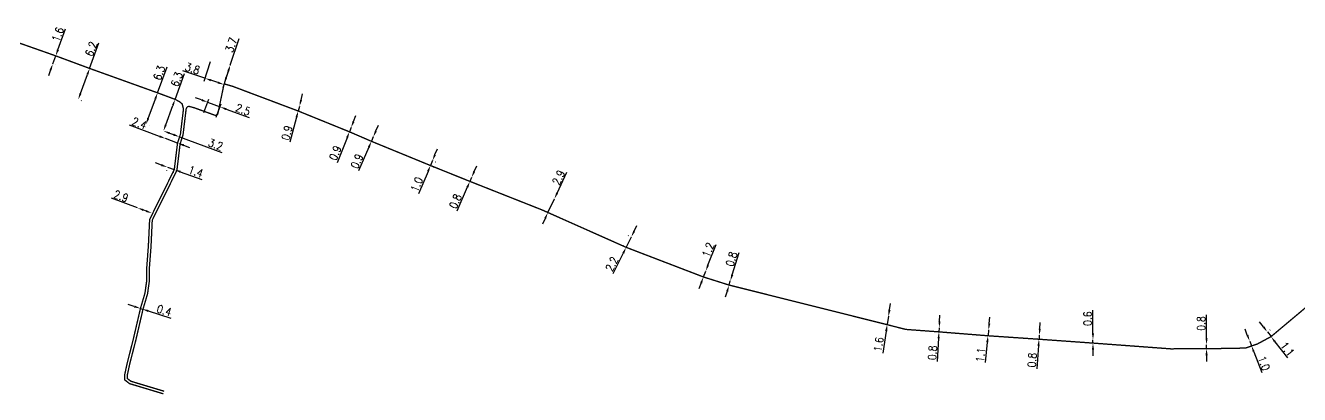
# Model space of a CAD drawing. Header units: millimetres. Extents: x 168049 to 169000, y 126646 to 127000.
# Drawn here: x 168289.7 to 168528.4, y 126738.3 to 126807.4 of the extents above; entities that cross this region are included whole.
import ezdxf

# ---------------------------------------------------------------- set-up
doc = ezdxf.new("R2010")
doc.units = ezdxf.units.MM
doc.linetypes.add('O_GAINE', pattern=[2000, 1000, 1000])
doc.layers.get('DEFPOINTS').update_dxf_attribs({"linetype": 'CONTINUOUS'})
doc.layers.add('O_100', color=6, linetype='O_GAINE')
doc.styles.get("Standard").update_dxf_attribs({"font": 'romans.shx', "width": 0.85})
doc.dimstyles.get("Standard").update_dxf_attribs({"dimtxt": 1.5, "dimasz": 1.2, "dimexe": 0.625, "dimexo": 0.625, "dimgap": 0.25, "dimtad": 1, "dimdec": 1, "dimzin": 0, "dimdsep": 46, "dimtxsty": 'Standard', "dimcen": -0.5, "dimadec": 0, "dimazin": 0, "dimtfac": 1, "dimtdec": 1, "dimtmove": 0, "dimatfit": 3, "dimfxl": 1, "dimtolj": 1, "dimtzin": 0, "dimarcsym": 0})

# ---------------------------------------------------------------- blocks, each defined once
blk = doc.blocks.new('*D119')
at = {"layer": 'DEFPOINTS', "color": 0, "linetype": 'Continuous'}
for p in [(168522.35, 126749.97), (168522.42, 126750.02), (168523.03, 126749.1)]:
    blk.add_point(p, dxfattribs=at)
at = {"layer": 'O_100', "color": 0, "linetype": 'Continuous', "lineweight": -2}
for p, q in [((168521.68, 126750.96), (168520.95, 126751.91)), ((168522.42, 126750.02), (168523.09, 126749.15)), ((168522.85, 126750.35), (168522.91, 126750.4)), ((168523.52, 126749.48), (168523.58, 126749.53)), ((168523.82, 126748.2), (168526.17, 126745.17))]:
    blk.add_line(p, q, dxfattribs=at)
at = {"layer": 'O_100', "color": 0, "linetype": 'Continuous'}
for points in [[(168521.84, 126751.09), (168521.52, 126750.84), (168522.42, 126750.02)], [(168523.98, 126748.32), (168523.67, 126748.07), (168523.09, 126749.15)]]:
    blk.add_solid(points, dxfattribs=at)
at = {"layer": 'O_100', "color": 0, "linetype": 'Continuous', "insert": (168526.15, 126746.82), "char_height": 1.5, "attachment_point": 5, "rotation": 307.7565}
blk.add_mtext('\\A1;1.1', dxfattribs=at)
blk = doc.blocks.new('*D120')
at = {"layer": 'DEFPOINTS', "color": 0, "linetype": 'Continuous'}
for p in [(168519.09, 126748.32), (168519.09, 126748.32), (168519.43, 126747.44)]:
    blk.add_point(p, dxfattribs=at)
at = {"layer": 'O_100', "color": 0, "linetype": 'Continuous', "lineweight": -2}
for p, q in [((168518.65, 126749.44), (168518.22, 126750.56)), ((168519.09, 126748.32), (168519.43, 126747.44)), ((168519.86, 126746.32), (168521.37, 126742.41))]:
    blk.add_line(p, q, dxfattribs=at)
at = {"layer": 'O_100', "color": 0, "linetype": 'Continuous'}
for points in [[(168518.84, 126749.52), (168518.47, 126749.37), (168519.09, 126748.32)], [(168520.05, 126746.39), (168519.67, 126746.25), (168519.43, 126747.44)]]:
    blk.add_solid(points, dxfattribs=at)
at = {"layer": 'O_100', "color": 0, "linetype": 'Continuous', "insert": (168521.76, 126744.16), "char_height": 1.5, "attachment_point": 5, "rotation": 291.0851}
blk.add_mtext('\\A1;1.0', dxfattribs=at)
blk = doc.blocks.new('*D121')
at = {"layer": 'DEFPOINTS', "color": 0, "linetype": 'Continuous'}
for p in [(168511.01, 126747.63), (168511.01, 126747.63), (168511.01, 126746.88)]:
    blk.add_point(p, dxfattribs=at)
at = {"layer": 'O_100', "color": 0, "linetype": 'Continuous', "lineweight": -2}
for p, q in [((168511.01, 126748.83), (168511.01, 126753.2)), ((168511.01, 126746.88), (168511.01, 126747.63)), ((168511.01, 126745.68), (168511.01, 126744.48))]:
    blk.add_line(p, q, dxfattribs=at)
at = {"layer": 'O_100', "color": 0, "linetype": 'Continuous'}
for points in [[(168510.81, 126748.83), (168511.21, 126748.83), (168511.01, 126747.63)], [(168510.81, 126745.68), (168511.21, 126745.68), (168511.01, 126746.88)]]:
    blk.add_solid(points, dxfattribs=at)
at = {"layer": 'O_100', "color": 0, "linetype": 'Continuous', "insert": (168510.01, 126751.61), "char_height": 1.5, "attachment_point": 5, "rotation": 90}
blk.add_mtext('\\A1;0.8', dxfattribs=at)
blk = doc.blocks.new('*D122')
at = {"layer": 'DEFPOINTS', "color": 0, "linetype": 'Continuous'}
for p in [(168489.72, 126748.54), (168489.72, 126748.54), (168489.72, 126747.94)]:
    blk.add_point(p, dxfattribs=at)
at = {"layer": 'O_100', "color": 0, "linetype": 'Continuous', "lineweight": -2}
for p, q in [((168489.72, 126749.74), (168489.72, 126754.11)), ((168489.72, 126747.94), (168489.72, 126748.54)), ((168489.72, 126746.74), (168489.72, 126745.54))]:
    blk.add_line(p, q, dxfattribs=at)
at = {"layer": 'O_100', "color": 0, "linetype": 'Continuous'}
for points in [[(168489.52, 126749.74), (168489.92, 126749.74), (168489.72, 126748.54)], [(168489.52, 126746.74), (168489.92, 126746.74), (168489.72, 126747.94)]]:
    blk.add_solid(points, dxfattribs=at)
at = {"layer": 'O_100', "color": 0, "linetype": 'Continuous', "insert": (168488.72, 126752.52), "char_height": 1.5, "attachment_point": 5, "rotation": 90}
blk.add_mtext('\\A1;0.6', dxfattribs=at)
blk = doc.blocks.new('*D53')
at = {"layer": 'DEFPOINTS', "color": 0, "linetype": 'Continuous'}
for p in [(168479.61, 126748.66), (168479.67, 126749.41), (168479.67, 126749.41)]:
    blk.add_point(p, dxfattribs=at)
at = {"layer": 'O_100', "color": 0, "linetype": 'Continuous', "lineweight": -2}
for p, q in [((168479.76, 126750.6), (168479.85, 126751.8)), ((168479.67, 126749.41), (168479.61, 126748.66)), ((168479.52, 126747.46), (168479.19, 126743.11))]:
    blk.add_line(p, q, dxfattribs=at)
at = {"layer": 'O_100', "color": 0, "linetype": 'Continuous'}
for points in [[(168479.56, 126750.62), (168479.96, 126750.59), (168479.67, 126749.41)], [(168479.32, 126747.48), (168479.72, 126747.45), (168479.61, 126748.66)]]:
    blk.add_solid(points, dxfattribs=at)
at = {"layer": 'O_100', "color": 0, "linetype": 'Continuous', "insert": (168478.31, 126744.76), "char_height": 1.5, "attachment_point": 5, "rotation": 85.6303}
blk.add_mtext('\\A1;0.8', dxfattribs=at)
blk = doc.blocks.new('*D54')
at = {"layer": 'DEFPOINTS', "color": 0, "linetype": 'Continuous'}
for p in [(168470.05, 126749.31), (168470.16, 126750.41), (168470.16, 126750.41)]:
    blk.add_point(p, dxfattribs=at)
at = {"layer": 'O_100', "color": 0, "linetype": 'Continuous', "lineweight": -2}
for p, q in [((168470.29, 126751.6), (168470.41, 126752.79)), ((168469.92, 126748.12), (168469.52, 126744.32)), ((168470.16, 126750.41), (168470.05, 126749.31))]:
    blk.add_line(p, q, dxfattribs=at)
at = {"layer": 'O_100', "color": 0, "linetype": 'Continuous'}
for points in [[(168470.09, 126751.62), (168470.49, 126751.58), (168470.16, 126750.41)], [(168469.72, 126748.14), (168470.12, 126748.1), (168470.05, 126749.31)]]:
    blk.add_solid(points, dxfattribs=at)
at = {"layer": 'O_100', "color": 0, "linetype": 'Continuous', "insert": (168468.66, 126745.73), "char_height": 1.5, "attachment_point": 5, "rotation": 83.9794}
blk.add_mtext('\\A1;1.1', dxfattribs=at)
blk = doc.blocks.new('*D55')
at = {"layer": 'DEFPOINTS', "color": 0, "linetype": 'Continuous'}
for p in [(168451.4, 126752.97), (168451.4, 126752.97), (168451.15, 126751.39)]:
    blk.add_point(p, dxfattribs=at)
at = {"layer": 'O_100', "color": 0, "linetype": 'Continuous', "lineweight": -2}
for p, q in [((168451.59, 126754.15), (168451.78, 126755.34)), ((168451.4, 126752.97), (168451.15, 126751.39)), ((168450.96, 126750.2), (168450.31, 126746.07))]:
    blk.add_line(p, q, dxfattribs=at)
at = {"layer": 'O_100', "color": 0, "linetype": 'Continuous'}
for points in [[(168451.4, 126754.18), (168451.79, 126754.12), (168451.4, 126752.97)], [(168450.77, 126750.23), (168451.16, 126750.17), (168451.15, 126751.39)]]:
    blk.add_solid(points, dxfattribs=at)
at = {"layer": 'O_100', "color": 0, "linetype": 'Continuous', "insert": (168449.55, 126747.7), "char_height": 1.5, "attachment_point": 5, "rotation": 80.9656}
blk.add_mtext('\\A1;1.6', dxfattribs=at)
blk = doc.blocks.new('*D56')
at = {"layer": 'DEFPOINTS', "color": 0, "linetype": 'Continuous'}
for p in [(168460.91, 126750.78), (168460.91, 126750.78), (168460.86, 126750.04)]:
    blk.add_point(p, dxfattribs=at)
at = {"layer": 'O_100', "color": 0, "linetype": 'Continuous', "lineweight": -2}
for p, q in [((168460.97, 126751.98), (168461.04, 126753.18)), ((168460.91, 126750.78), (168460.86, 126750.04)), ((168460.79, 126748.84), (168460.54, 126744.47))]:
    blk.add_line(p, q, dxfattribs=at)
at = {"layer": 'O_100', "color": 0, "linetype": 'Continuous'}
for points in [[(168460.77, 126751.99), (168461.17, 126751.97), (168460.91, 126750.78)], [(168460.59, 126748.85), (168460.99, 126748.83), (168460.86, 126750.04)]]:
    blk.add_solid(points, dxfattribs=at)
at = {"layer": 'O_100', "color": 0, "linetype": 'Continuous', "insert": (168459.64, 126746.11), "char_height": 1.5, "attachment_point": 5, "rotation": 86.726}
blk.add_mtext('\\A1;0.8', dxfattribs=at)
blk = doc.blocks.new('*D57')
at = {"layer": 'DEFPOINTS', "color": 0, "linetype": 'Continuous'}
for p in [(168421.52, 126758.8), (168421.76, 126759.56), (168421.76, 126759.56)]:
    blk.add_point(p, dxfattribs=at)
at = {"layer": 'O_100', "color": 0, "linetype": 'Continuous', "lineweight": -2}
for p, q in [((168422.11, 126760.71), (168423.4, 126764.89)), ((168421.17, 126757.65), (168420.81, 126756.51)), ((168421.52, 126758.8), (168421.76, 126759.56))]:
    blk.add_line(p, q, dxfattribs=at)
at = {"layer": 'O_100', "color": 0, "linetype": 'Continuous'}
for points in [[(168421.92, 126760.77), (168422.3, 126760.65), (168421.76, 126759.56)], [(168420.98, 126757.71), (168421.36, 126757.59), (168421.52, 126758.8)]]:
    blk.add_solid(points, dxfattribs=at)
at = {"layer": 'O_100', "color": 0, "linetype": 'Continuous', "insert": (168421.98, 126763.67), "char_height": 1.5, "attachment_point": 5, "rotation": 72.8362}
blk.add_mtext('\\A1;0.8', dxfattribs=at)
blk = doc.blocks.new('*D58')
at = {"layer": 'DEFPOINTS', "color": 0, "linetype": 'Continuous'}
for p in [(168416.73, 126760.31), (168417.14, 126761.39), (168417.14, 126761.39)]:
    blk.add_point(p, dxfattribs=at)
at = {"layer": 'O_100', "color": 0, "linetype": 'Continuous', "lineweight": -2}
for p, q in [((168417.57, 126762.51), (168419.08, 126766.42)), ((168416.73, 126760.31), (168417.14, 126761.39)), ((168416.3, 126759.19), (168415.87, 126758.08))]:
    blk.add_line(p, q, dxfattribs=at)
at = {"layer": 'O_100', "color": 0, "linetype": 'Continuous'}
for points in [[(168417.39, 126762.58), (168417.76, 126762.44), (168417.14, 126761.39)], [(168416.11, 126759.27), (168416.48, 126759.12), (168416.73, 126760.31)]]:
    blk.add_solid(points, dxfattribs=at)
at = {"layer": 'O_100', "color": 0, "linetype": 'Continuous', "insert": (168417.61, 126765.38), "char_height": 1.5, "attachment_point": 5, "rotation": 68.9275}
blk.add_mtext('\\A1;1.2', dxfattribs=at)
blk = doc.blocks.new('*D59')
at = {"layer": 'DEFPOINTS', "color": 0, "linetype": 'Continuous'}
for p in [(168403.19, 126767.78), (168403.22, 126767.77), (168402.26, 126765.84)]:
    blk.add_point(p, dxfattribs=at)
at = {"layer": 'O_100', "color": 0, "linetype": 'Continuous', "lineweight": -2}
for p, q in [((168403.72, 126768.86), (168404.26, 126769.93)), ((168403.19, 126767.78), (168402.23, 126765.86)), ((168402.66, 126768.04), (168402.63, 126768.06)), ((168401.7, 126764.78), (168399.75, 126760.87)), ((168401.71, 126766.12), (168401.67, 126766.13))]:
    blk.add_line(p, q, dxfattribs=at)
at = {"layer": 'O_100', "color": 0, "linetype": 'Continuous'}
for points in [[(168403.55, 126768.94), (168403.9, 126768.77), (168403.19, 126767.78)], [(168401.52, 126764.87), (168401.88, 126764.69), (168402.23, 126765.86)]]:
    blk.add_solid(points, dxfattribs=at)
at = {"layer": 'O_100', "color": 0, "linetype": 'Continuous', "insert": (168399.56, 126762.73), "char_height": 1.5, "attachment_point": 5, "rotation": 63.5514}
blk.add_mtext('\\A1;2.2', dxfattribs=at)
blk = doc.blocks.new('*D60')
at = {"layer": 'DEFPOINTS', "color": 0, "linetype": 'Continuous'}
for p in [(168388.78, 126774.93), (168388.78, 126774.93), (168387.56, 126772.35)]:
    blk.add_point(p, dxfattribs=at)
at = {"layer": 'O_100', "color": 0, "linetype": 'Continuous', "lineweight": -2}
for p, q in [((168389.3, 126776.01), (168391.14, 126779.91)), ((168387.56, 126772.35), (168388.78, 126774.93)), ((168387.05, 126771.27), (168386.53, 126770.18))]:
    blk.add_line(p, q, dxfattribs=at)
at = {"layer": 'O_100', "color": 0, "linetype": 'Continuous'}
for points in [[(168389.12, 126776.1), (168389.48, 126775.93), (168388.78, 126774.93)], [(168386.87, 126771.35), (168387.23, 126771.18), (168387.56, 126772.35)]]:
    blk.add_solid(points, dxfattribs=at)
at = {"layer": 'O_100', "color": 0, "linetype": 'Continuous', "insert": (168389.57, 126778.93), "char_height": 1.5, "attachment_point": 5, "rotation": 64.6326}
blk.add_mtext('\\A1;2.9', dxfattribs=at)
blk = doc.blocks.new('*D61')
at = {"layer": 'DEFPOINTS', "color": 0, "linetype": 'Continuous'}
for p in [(168372.97, 126778.2), (168373.27, 126778.94), (168373.29, 126778.93)]:
    blk.add_point(p, dxfattribs=at)
at = {"layer": 'O_100', "color": 0, "linetype": 'Continuous', "lineweight": -2}
for p, q in [((168372.71, 126779.18), (168372.7, 126779.19)), ((168373.75, 126780.04), (168374.23, 126781.14)), ((168372.47, 126777.1), (168370.52, 126772.63)), ((168372.39, 126778.45), (168372.38, 126778.45)), ((168373.27, 126778.94), (168372.95, 126778.2))]:
    blk.add_line(p, q, dxfattribs=at)
at = {"layer": 'O_100', "color": 0, "linetype": 'Continuous'}
for points in [[(168373.57, 126780.12), (168373.94, 126779.96), (168373.27, 126778.94)], [(168372.29, 126777.18), (168372.66, 126777.02), (168372.95, 126778.2)]]:
    blk.add_solid(points, dxfattribs=at)
at = {"layer": 'O_100', "color": 0, "linetype": 'Continuous', "insert": (168370.24, 126774.48), "char_height": 1.5, "attachment_point": 5, "rotation": 66.4303}
blk.add_mtext('\\A1;0.8', dxfattribs=at)
blk = doc.blocks.new('*D62')
at = {"layer": 'DEFPOINTS', "color": 0, "linetype": 'Continuous'}
for p in [(168365.89, 126782.11), (168365.94, 126782.09), (168365.51, 126781.19)]:
    blk.add_point(p, dxfattribs=at)
at = {"layer": 'O_100', "color": 0, "linetype": 'Continuous', "lineweight": -2}
for p, q in [((168366.4, 126783.2), (168366.86, 126784.31)), ((168365.94, 126782.09), (168365.56, 126781.17)), ((168366.47, 126781.87), (168366.52, 126781.85)), ((168365.1, 126780.06), (168363.35, 126775.86)), ((168366.08, 126780.95), (168366.14, 126780.93))]:
    blk.add_line(p, q, dxfattribs=at)
at = {"layer": 'O_100', "color": 0, "linetype": 'Continuous'}
for points in [[(168366.22, 126783.28), (168366.59, 126783.12), (168365.94, 126782.09)], [(168364.91, 126780.14), (168365.28, 126779.98), (168365.56, 126781.17)]]:
    blk.add_solid(points, dxfattribs=at)
at = {"layer": 'O_100', "color": 0, "linetype": 'Continuous', "insert": (168363, 126777.63), "char_height": 1.5, "attachment_point": 5, "rotation": 67.4303}
blk.add_mtext('\\A1;1.0', dxfattribs=at)
blk = doc.blocks.new('*D63')
at = {"layer": 'DEFPOINTS', "color": 0, "linetype": 'Continuous'}
for p in [(168354.85, 126786.53), (168354.85, 126786.53), (168354.49, 126785.7)]:
    blk.add_point(p, dxfattribs=at)
at = {"layer": 'O_100', "color": 0, "linetype": 'Continuous', "lineweight": -2}
for p, q in [((168355.33, 126787.63), (168355.81, 126788.73)), ((168354.85, 126786.53), (168354.49, 126785.7)), ((168354.02, 126784.6), (168352.07, 126780.15))]:
    blk.add_line(p, q, dxfattribs=at)
at = {"layer": 'O_100', "color": 0, "linetype": 'Continuous'}
for points in [[(168355.15, 126787.71), (168355.52, 126787.55), (168354.85, 126786.53)], [(168353.83, 126784.68), (168354.2, 126784.52), (168354.49, 126785.7)]]:
    blk.add_solid(points, dxfattribs=at)
at = {"layer": 'O_100', "color": 0, "linetype": 'Continuous', "insert": (168351.78, 126781.98), "char_height": 1.5, "attachment_point": 5, "rotation": 66.4303}
blk.add_mtext('\\A1;0.9', dxfattribs=at)
blk = doc.blocks.new('*D64')
at = {"layer": 'DEFPOINTS', "color": 0, "linetype": 'Continuous'}
for p in [(168350.38, 126787.48), (168350.69, 126788.27), (168350.69, 126788.27)]:
    blk.add_point(p, dxfattribs=at)
at = {"layer": 'O_100', "color": 0, "linetype": 'Continuous', "lineweight": -2}
for p, q in [((168351.14, 126789.38), (168351.58, 126790.5)), ((168349.94, 126786.36), (168348.08, 126781.7)), ((168350.69, 126788.27), (168350.38, 126787.48))]:
    blk.add_line(p, q, dxfattribs=at)
at = {"layer": 'O_100', "color": 0, "linetype": 'Continuous'}
for points in [[(168350.95, 126789.46), (168351.32, 126789.31), (168350.69, 126788.27)], [(168349.75, 126786.44), (168350.12, 126786.29), (168350.38, 126787.48)]]:
    blk.add_solid(points, dxfattribs=at)
at = {"layer": 'O_100', "color": 0, "linetype": 'Continuous', "insert": (168347.73, 126783.51), "char_height": 1.5, "attachment_point": 5, "rotation": 68.3039}
blk.add_mtext('\\A1;0.9', dxfattribs=at)
blk = doc.blocks.new('*D65')
at = {"layer": 'DEFPOINTS', "color": 0, "linetype": 'Continuous'}
for p in [(168340.77, 126791.37), (168341, 126792.24), (168341, 126792.24)]:
    blk.add_point(p, dxfattribs=at)
at = {"layer": 'O_100', "color": 0, "linetype": 'Continuous', "lineweight": -2}
for p, q in [((168341.31, 126793.4), (168341.61, 126794.56)), ((168341, 126792.24), (168340.77, 126791.37)), ((168340.46, 126790.21), (168339.23, 126785.52))]:
    blk.add_line(p, q, dxfattribs=at)
at = {"layer": 'O_100', "color": 0, "linetype": 'Continuous'}
for points in [[(168341.11, 126793.46), (168341.5, 126793.35), (168341, 126792.24)], [(168340.27, 126790.26), (168340.66, 126790.16), (168340.77, 126791.37)]]:
    blk.add_solid(points, dxfattribs=at)
at = {"layer": 'O_100', "color": 0, "linetype": 'Continuous', "insert": (168338.66, 126787.28), "char_height": 1.5, "attachment_point": 5, "rotation": 75.2342}
blk.add_mtext('\\A1;0.9', dxfattribs=at)
blk = doc.blocks.new('*D66')
at = {"layer": 'DEFPOINTS', "color": 0, "linetype": 'Continuous'}
for p in [(168328.05, 126799.97), (168328.05, 126799.97), (168326.9, 126796.46)]:
    blk.add_point(p, dxfattribs=at)
at = {"layer": 'O_100', "color": 0, "linetype": 'Continuous', "lineweight": -2}
for p, q in [((168328.05, 126799.97), (168329.68, 126804.93)), ((168327.27, 126797.6), (168327.68, 126798.83))]:
    blk.add_line(p, q, dxfattribs=at)
at = {"layer": 'O_100', "color": 0, "linetype": 'Continuous'}
for points in [[(168327.49, 126798.9), (168327.87, 126798.77), (168328.05, 126799.97)], [(168327.08, 126797.66), (168327.46, 126797.54), (168326.9, 126796.46)]]:
    blk.add_solid(points, dxfattribs=at)
at = {"layer": 'O_100', "color": 0, "linetype": 'Continuous', "insert": (168328.23, 126803.73), "char_height": 1.5, "attachment_point": 5, "rotation": 71.8544}
blk.add_mtext('\\A1;3.7', dxfattribs=at)
blk = doc.blocks.new('*D67')
at = {"layer": 'DEFPOINTS', "color": 0, "linetype": 'Continuous'}
for p in [(168324.49, 126801.14), (168328.05, 126799.97), (168323.29, 126797.49)]:
    blk.add_point(p, dxfattribs=at)
at = {"layer": 'O_100', "color": 0, "linetype": 'Continuous', "lineweight": -2}
for p, q in [((168323.29, 126797.49), (168319.14, 126798.86)), ((168324.29, 126800.55), (168323.1, 126796.9)), ((168327.86, 126799.38), (168326.66, 126795.73)), ((168325.71, 126796.7), (168324.43, 126797.12))]:
    blk.add_line(p, q, dxfattribs=at)
at = {"layer": 'O_100', "color": 0, "linetype": 'Continuous'}
for points in [[(168324.49, 126797.31), (168324.37, 126796.93), (168323.29, 126797.49)], [(168325.78, 126796.89), (168325.65, 126796.51), (168326.85, 126796.32)]]:
    blk.add_solid(points, dxfattribs=at)
at = {"layer": 'O_100', "color": 0, "linetype": 'Continuous', "insert": (168320.96, 126799.31), "char_height": 1.5, "attachment_point": 5, "rotation": 341.8173}
blk.add_mtext('\\A1;3.8', dxfattribs=at)
blk = doc.blocks.new('*D68')
at = {"layer": 'DEFPOINTS', "color": 0, "linetype": 'Continuous'}
for p in [(168323.8, 126793.01), (168322.87, 126790.51), (168325.22, 126789.64)]:
    blk.add_point(p, dxfattribs=at)
at = {"layer": 'O_100', "color": 0, "linetype": 'Continuous', "lineweight": -2}
for p, q in [((168322.68, 126793.43), (168321.55, 126793.85)), ((168323.09, 126791.1), (168324.02, 126793.6)), ((168323.8, 126793.01), (168326.15, 126792.14)), ((168325.43, 126790.23), (168326.36, 126792.73)), ((168327.27, 126791.73), (168331.56, 126790.13))]:
    blk.add_line(p, q, dxfattribs=at)
at = {"layer": 'O_100', "color": 0, "linetype": 'Continuous'}
for points in [[(168322.75, 126793.62), (168322.61, 126793.24), (168323.8, 126793.01)], [(168327.34, 126791.91), (168327.2, 126791.54), (168326.15, 126792.14)]]:
    blk.add_solid(points, dxfattribs=at)
at = {"layer": 'O_100', "color": 0, "linetype": 'Continuous', "insert": (168330.43, 126791.62), "char_height": 1.5, "attachment_point": 5, "rotation": 339.6201}
blk.add_mtext('\\A1;2.5', dxfattribs=at)
blk = doc.blocks.new('*D42')
at = {"layer": 'DEFPOINTS', "color": 0, "linetype": 'Continuous'}
for p in [(168311.21, 126754.42), (168311.54, 126754.31), (168311.54, 126754.31)]:
    blk.add_point(p, dxfattribs=at)
at = {"layer": 'O_100', "color": 0, "linetype": 'Continuous', "lineweight": -2}
for p, q in [((168310.06, 126754.79), (168308.92, 126755.16)), ((168311.21, 126754.42), (168311.54, 126754.31)), ((168312.68, 126753.95), (168316.9, 126752.59))]:
    blk.add_line(p, q, dxfattribs=at)
at = {"layer": 'O_100', "color": 0, "linetype": 'Continuous'}
for points in [[(168310.12, 126754.98), (168310, 126754.6), (168311.21, 126754.42)], [(168312.74, 126754.14), (168312.62, 126753.76), (168311.54, 126754.31)]]:
    blk.add_solid(points, dxfattribs=at)
at = {"layer": 'O_100', "color": 0, "linetype": 'Continuous', "insert": (168315.67, 126754.04), "char_height": 1.5, "attachment_point": 5, "rotation": 342.1921}
blk.add_mtext('\\A1;0.4', dxfattribs=at)
blk = doc.blocks.new('*D43')
at = {"layer": 'DEFPOINTS', "color": 0, "linetype": 'Continuous'}
for p in [(168310.64, 126773.25), (168310.64, 126773.25), (168313.36, 126772.25)]:
    blk.add_point(p, dxfattribs=at)
at = {"layer": 'O_100', "color": 0, "linetype": 'Continuous', "lineweight": -2}
for p, q in [((168310.64, 126773.25), (168305.78, 126775.04)), ((168312.24, 126772.66), (168311.77, 126772.84))]:
    blk.add_line(p, q, dxfattribs=at)
at = {"layer": 'O_100', "color": 0, "linetype": 'Continuous'}
for points in [[(168311.84, 126773.02), (168311.7, 126772.65), (168310.64, 126773.25)], [(168312.31, 126772.85), (168312.17, 126772.48), (168313.36, 126772.25)]]:
    blk.add_solid(points, dxfattribs=at)
at = {"layer": 'O_100', "color": 0, "linetype": 'Continuous', "insert": (168307.58, 126775.44), "char_height": 1.5, "attachment_point": 5, "rotation": 339.822}
blk.add_mtext('\\A1;2.9', dxfattribs=at)
blk = doc.blocks.new('*D44')
at = {"layer": 'DEFPOINTS', "color": 0, "linetype": 'Continuous'}
for p in [(168316.28, 126780.85), (168316.29, 126780.89), (168317.56, 126780.43)]:
    blk.add_point(p, dxfattribs=at)
at = {"layer": 'O_100', "color": 0, "linetype": 'Continuous', "lineweight": -2}
for p, q in [((168315.15, 126781.25), (168314.02, 126781.65)), ((168316.08, 126780.3), (168316.07, 126780.26)), ((168316.28, 126780.85), (168317.55, 126780.4)), ((168317.36, 126779.85), (168317.34, 126779.81)), ((168318.68, 126780), (168322.69, 126778.58))]:
    blk.add_line(p, q, dxfattribs=at)
at = {"layer": 'O_100', "color": 0, "linetype": 'Continuous'}
for points in [[(168315.21, 126781.44), (168315.08, 126781.06), (168316.28, 126780.85)], [(168318.75, 126780.19), (168318.62, 126779.81), (168317.55, 126780.4)]]:
    blk.add_solid(points, dxfattribs=at)
at = {"layer": 'O_100', "color": 0, "linetype": 'Continuous', "insert": (168321.58, 126780.03), "char_height": 1.5, "attachment_point": 5, "rotation": 340.4844}
blk.add_mtext('\\A1;1.4', dxfattribs=at)
blk = doc.blocks.new('*D45')
at = {"layer": 'DEFPOINTS', "color": 0, "linetype": 'Continuous'}
for p in [(168315.92, 126786.21), (168315.92, 126786.21), (168318.17, 126785.38)]:
    blk.add_point(p, dxfattribs=at)
at = {"layer": 'O_100', "color": 0, "linetype": 'Continuous', "lineweight": -2}
for p, q in [((168314.79, 126786.62), (168309.15, 126788.69)), ((168318.17, 126785.38), (168315.92, 126786.21)), ((168319.3, 126784.96), (168320.42, 126784.55))]:
    blk.add_line(p, q, dxfattribs=at)
at = {"layer": 'O_100', "color": 0, "linetype": 'Continuous'}
for points in [[(168314.86, 126786.81), (168314.72, 126786.43), (168315.92, 126786.21)], [(168319.36, 126785.15), (168319.23, 126784.78), (168318.17, 126785.38)]]:
    blk.add_solid(points, dxfattribs=at)
at = {"layer": 'O_100', "color": 0, "linetype": 'Continuous', "insert": (168311.01, 126789.07), "char_height": 1.5, "attachment_point": 5, "rotation": 339.822}
blk.add_mtext('\\A1;2.4', dxfattribs=at)
blk = doc.blocks.new('*D46')
at = {"layer": 'DEFPOINTS', "color": 0, "linetype": 'Continuous'}
for p in [(168315.52, 126787.64), (168315.52, 126787.64), (168318.52, 126786.54)]:
    blk.add_point(p, dxfattribs=at)
at = {"layer": 'O_100', "color": 0, "linetype": 'Continuous', "lineweight": -2}
for p, q in [((168316.65, 126787.23), (168317.4, 126786.95)), ((168318.52, 126786.54), (168326.44, 126783.63))]:
    blk.add_line(p, q, dxfattribs=at)
at = {"layer": 'O_100', "color": 0, "linetype": 'Continuous'}
for points in [[(168316.71, 126787.41), (168316.58, 126787.04), (168315.52, 126787.64)], [(168317.47, 126787.14), (168317.33, 126786.76), (168318.52, 126786.54)]]:
    blk.add_solid(points, dxfattribs=at)
at = {"layer": 'O_100', "color": 0, "linetype": 'Continuous', "insert": (168325.3, 126785.11), "char_height": 1.5, "attachment_point": 5, "rotation": 339.822}
blk.add_mtext('\\A1;3.2', dxfattribs=at)
blk = doc.blocks.new('*D47')
at = {"layer": 'DEFPOINTS', "color": 0, "linetype": 'Continuous'}
for p in [(168317.69, 126793.55), (168315.52, 126787.64), (168315.53, 126787.64)]:
    blk.add_point(p, dxfattribs=at)
at = {"layer": 'O_100', "color": 0, "linetype": 'Continuous', "lineweight": -2}
for p, q in [((168317.7, 126793.55), (168319.49, 126798.41)), ((168315.94, 126788.76), (168317.29, 126792.43)), ((168318.28, 126793.34), (168318.29, 126793.34)), ((168316.11, 126787.43), (168316.11, 126787.42))]:
    blk.add_line(p, q, dxfattribs=at)
at = {"layer": 'O_100', "color": 0, "linetype": 'Continuous'}
for points in [[(168317.1, 126792.49), (168317.47, 126792.36), (168317.7, 126793.55)], [(168315.75, 126788.83), (168316.13, 126788.7), (168315.53, 126787.64)]]:
    blk.add_solid(points, dxfattribs=at)
at = {"layer": 'O_100', "color": 0, "linetype": 'Continuous', "insert": (168318.01, 126797.3), "char_height": 1.5, "attachment_point": 5, "rotation": 69.822}
blk.add_mtext('\\A1;6.3', dxfattribs=at)
blk = doc.blocks.new('*D50')
at = {"layer": 'DEFPOINTS', "color": 0, "linetype": 'Continuous'}
for p in [(168295.29, 126801.71), (168294.74, 126800.2), (168294.78, 126800.19)]:
    blk.add_point(p, dxfattribs=at)
at = {"layer": 'O_100', "color": 0, "linetype": 'Continuous', "lineweight": -2}
for p, q in [((168295.74, 126802.82), (168297.17, 126806.76)), ((168294.78, 126800.19), (168295.33, 126801.69)), ((168295.88, 126801.49), (168295.91, 126801.48)), ((168294.37, 126799.06), (168293.96, 126797.93)), ((168295.33, 126799.99), (168295.37, 126799.98))]:
    blk.add_line(p, q, dxfattribs=at)
at = {"layer": 'O_100', "color": 0, "linetype": 'Continuous'}
for points in [[(168295.55, 126802.89), (168295.93, 126802.75), (168295.33, 126801.69)], [(168294.18, 126799.13), (168294.56, 126798.99), (168294.78, 126800.19)]]:
    blk.add_solid(points, dxfattribs=at)
at = {"layer": 'O_100', "color": 0, "linetype": 'Continuous', "insert": (168295.72, 126805.7), "char_height": 1.5, "attachment_point": 5, "rotation": 69.9942}
blk.add_mtext('\\A1;1.6', dxfattribs=at)
blk = doc.blocks.new('*D51')
at = {"layer": 'DEFPOINTS', "color": 0, "linetype": 'Continuous'}
for p in [(168301.67, 126799.34), (168299.53, 126793.52), (168299.55, 126793.51)]:
    blk.add_point(p, dxfattribs=at)
at = {"layer": 'O_100', "color": 0, "linetype": 'Continuous', "lineweight": -2}
for p, q in [((168301.69, 126799.33), (168303.44, 126804.11)), ((168302.26, 126799.13), (168302.28, 126799.12)), ((168299.96, 126794.64), (168301.27, 126798.21)), ((168300.12, 126793.31), (168300.14, 126793.3))]:
    blk.add_line(p, q, dxfattribs=at)
at = {"layer": 'O_100', "color": 0, "linetype": 'Continuous'}
for points in [[(168301.09, 126798.28), (168301.46, 126798.14), (168301.69, 126799.33)], [(168299.78, 126794.71), (168300.15, 126794.57), (168299.55, 126793.51)]]:
    blk.add_solid(points, dxfattribs=at)
at = {"layer": 'O_100', "color": 0, "linetype": 'Continuous', "insert": (168301.97, 126802.99), "char_height": 1.5, "attachment_point": 5, "rotation": 69.822}
blk.add_mtext('\\A1;6.2', dxfattribs=at)
blk = doc.blocks.new('*D52')
at = {"layer": 'DEFPOINTS', "color": 0, "linetype": 'Continuous'}
for p in [(168314.41, 126794.77), (168312.24, 126788.86), (168312.24, 126788.85)]:
    blk.add_point(p, dxfattribs=at)
at = {"layer": 'O_100', "color": 0, "linetype": 'Continuous', "lineweight": -2}
for p, q in [((168314.42, 126794.77), (168316.2, 126799.63)), ((168312.66, 126789.98), (168314, 126793.64)), ((168315, 126794.55), (168315, 126794.55)), ((168312.82, 126788.64), (168312.83, 126788.64))]:
    blk.add_line(p, q, dxfattribs=at)
at = {"layer": 'O_100', "color": 0, "linetype": 'Continuous'}
for points in [[(168313.81, 126793.71), (168314.19, 126793.57), (168314.42, 126794.77)], [(168312.47, 126790.05), (168312.84, 126789.91), (168312.24, 126788.85)]]:
    blk.add_solid(points, dxfattribs=at)
at = {"layer": 'O_100', "color": 0, "linetype": 'Continuous', "insert": (168314.73, 126798.51), "char_height": 1.5, "attachment_point": 5, "rotation": 69.822}
blk.add_mtext('\\A1;6.3', dxfattribs=at)

msp = doc.modelspace()

# ---------------------------------------------------------------- linework, layer by layer
at = {"layer": 'O_100', "const_width": 0.25}
msp.add_lwpolyline([(168285.37, 126805.19), (168295.33, 126801.69), (168301.65, 126799.35), (168314.42, 126794.77), (168317.7, 126793.55), (168318.52, 126793.13), (168319.04, 126792.67), (168319.27, 126791.74), (168318.7, 126787.02), (168318.15, 126785.33), (168317.55, 126780.4), (168312.93, 126771.07), (168312.69, 126766.05), (168312.4, 126762.23), (168312.4, 126759.75), (168312.05, 126757.27), (168311.21, 126754.42), (168309.84, 126748.56), (168308.75, 126744.29), (168308.23, 126741.92), (168308.28, 126741.05), (168309.15, 126740.36), (168310.31, 126740.01), (168315.51, 126738.45)], dxfattribs=at)
at = {"layer": 'O_100'}
msp.add_lwpolyline([(168530.94, 126755.72, 0.25, 0.25, 0), (168523.09, 126749.15, 0.25, 0.25, 0), (168520.55, 126747.78, 0.25, 0.25, 0), (168518.32, 126747.01, 0.25, 0.25, 0), (168511.01, 126746.88, 0.25, 0.25, 0), (168506.75, 126746.89, 0.25, 0.25, 0), (168504.34, 126746.86, 0.25, 0.25, 0), (168489.72, 126747.94, 0.25, 0.25, 0), (168479.61, 126748.66, 0.25, 0.25, 0), (168470.05, 126749.31, 0.25, 0.25, 0), (168460.85, 126750.04, 0.25, 0.25, 0), (168454.63, 126750.5, 0.25, 0.25, 0), (168451.15, 126751.39, 0.25, 0.25, 0), (168421.52, 126758.8, 0.25, 0.25, 0), (168416.73, 126760.31, 0.25, 0.25, 0), (168402.23, 126765.86, 0.25, 0.25, 0), (168386.48, 126772.86, 0.25, 0.25, 0), (168372.95, 126778.2, 0.25, 0.25, 0), (168365.56, 126781.17, 0.25, 0.25, 0), (168354.52, 126785.69, 0.25, 0.25, 0), (168350.42, 126787.46, 0.25, 0.25, 0), (168340.72, 126791.39, 0.25, 0.25, 0), (168328.51, 126795.98, 0.25, 0.25, 0), (168326.96, 126796.43, 0.25, 0.25, 0), (168326.84, 126796.23, 0.25, 0.25, 0), (168325.69, 126790.76, 0.25, 0.25, 0), (168325.43, 126790.59, 0.25, 0.25, 0), (168325.12, 126790.59, 0.25, 0.25, 0), (168321.3, 126791.97, 0.25, 0.25, 0), (168321.3, 126791.97, 0.25, 0.25, 0), (168320.41, 126792.21, 0.25, 0.25, 0.385396), (168319.84, 126791.91, 0.25, 0.25, 0), (168319.77, 126791.73, 0.25, 0.25, 0), (168319.19, 126786.91, 0.25, 0.25, 0), (168318.64, 126785.22, 0.25, 0.25, 0), (168318.04, 126780.25, 0.25, 0.25, 0), (168313.42, 126770.94, 0.25, 0.25, 0), (168313.19, 126766.02, 0.25, 0.25, 0), (168312.9, 126762.22, 0.25, 0.25, 0), (168312.9, 126759.72, 0.25, 0.25, 0), (168312.54, 126757.16, 0.25, 0.25, 0), (168311.69, 126754.29, 0.25, 0.25, 0), (168310.33, 126748.44, 0.25, 0.25, 0), (168309.23, 126744.17, 0.25, 0.25, 0), (168308.73, 126741.88, 0.25, 0.25, 0), (168308.77, 126741.3, 0.25, 0.25, 0), (168309.39, 126740.81, 0.25, 0.25, 0), (168310.45, 126740.49, 0.25, 0.25, 0), (168315.65, 126738.93, 0, 0, 0)], format="xyseb", dxfattribs=at)

# ---------------------------------------------------------------- dimensions: what is measured, and where the dimension line sits
at = {"layer": 'O_100', "linetype": 'Continuous'}
for base, p1, p2, angle, picture, middle in [((168294.78, 126800.19), (168295.29, 126801.71), (168294.74, 126800.2), 249.9942, '*D50', (168296.66, 126805.35)), ((168328.05, 126799.97), (168326.9, 126796.46), (168328.05, 126799.97), 71.8544, '*D66', (168329.18, 126803.42)), ((168299.55, 126793.51), (168301.67, 126799.34), (168299.53, 126793.52), 249.822, '*D51', (168302.91, 126802.65)), ((168323.2905, 126797.4927), (168328.052, 126799.9723), (168324.4892, 126801.1425), 161.8173, '*D67', (168320.6439, 126798.362)), ((168312.24, 126788.85), (168314.41, 126794.77), (168312.24, 126788.86), 249.822, '*D52', (168315.67, 126798.17)), ((168315.53, 126787.64), (168317.69, 126793.55), (168315.52, 126787.64), 249.822, '*D47', (168318.95, 126796.95)), ((168323.8, 126793.01), (168325.22, 126789.64), (168322.87, 126790.51), 159.6201, '*D68', (168330.08, 126790.68)), ((168341, 126792.24), (168340.77, 126791.37), (168341, 126792.24), 75.2342, '*D65', (168339.62, 126787.02)), ((168315.92, 126786.21), (168318.17, 126785.38), (168315.92, 126786.21), 159.822, '*D45', (168310.67, 126788.13)), ((168350.69, 126788.27), (168350.38, 126787.48), (168350.69, 126788.27), 68.3039, '*D64', (168348.66, 126783.15)), ((168354.85, 126786.53), (168354.49, 126785.7), (168354.85, 126786.53), 66.4303, '*D63', (168352.7, 126781.58)), ((168315.52, 126787.64), (168318.52, 126786.54), (168315.52, 126787.64), 159.822, '*D46', (168324.95, 126784.17)), ((168365.94, 126782.09), (168365.51, 126781.19), (168365.89, 126782.11), 67.4303, '*D62', (168363.93, 126777.24)), ((168316.28, 126780.85), (168317.56, 126780.43), (168316.29, 126780.89), 160.4844, '*D44', (168321.25, 126779.09)), ((168373.27, 126778.94), (168372.97, 126778.2), (168373.29, 126778.93), 66.4303, '*D61', (168371.15, 126774.08)), ((168388.7838, 126774.9276), (168387.5628, 126772.3524), (168388.7838, 126774.9276), 64.6326, '*D60', (168390.4783, 126778.5016)), ((168310.64, 126773.25), (168313.36, 126772.25), (168310.64, 126773.25), 159.822, '*D43', (168307.24, 126774.5)), ((168403.1901, 126767.7812), (168402.2648, 126765.8402), (168403.2224, 126767.7651), 63.5514, '*D59', (168400.4573, 126762.2877)), ((168451.4, 126752.97), (168451.15, 126751.39), (168451.4, 126752.97), 80.9656, '*D55', (168450.54, 126747.54)), ((168460.9059, 126750.7838), (168460.8631, 126750.035), (168460.9059, 126750.7838), 86.726, '*D56', (168460.6354, 126746.0558)), ((168470.16, 126750.41), (168470.05, 126749.31), (168470.16, 126750.41), 83.9794, '*D54', (168469.66, 126745.62)), ((168479.6705, 126749.4082), (168479.6134, 126748.6604), (168479.6705, 126749.4082), 85.6303, '*D53', (168479.3097, 126744.6863)), ((168519.0854, 126748.3248), (168519.4272, 126747.4384), (168519.0854, 126748.3248), 111.0851, '*D120', (168520.8283, 126743.8045)), ((168522.42, 126750.02), (168523.03, 126749.1), (168522.35, 126749.97), 127.7565, '*D119', (168525.36, 126746.21))]:
    dim = msp.add_linear_dim(base=base, p1=p1, p2=p2, angle=angle, dimstyle='Standard', override={"dimscale": 1}, dxfattribs=at)
    dim.commit()
    dim.dimension.update_dxf_attribs({"geometry": picture, "text_midpoint": middle, "dimtype": 129})
for p1, p2, picture, middle in [((168416.73, 126760.31), (168417.14, 126761.39), '*D58', (168417.61, 126765.38)), ((168421.52, 126758.8), (168421.76, 126759.56), '*D57', (168421.98, 126763.67)), ((168311.21, 126754.42), (168311.54, 126754.31), '*D42', (168315.67, 126754.04)), ((168489.72, 126747.94), (168489.72, 126748.54), '*D122', (168488.72, 126752.52)), ((168511.00780716, 126746.87544181), (168511.00780716, 126747.62544181), '*D121', (168510.00780716, 126751.6111561))]:
    dim = msp.add_aligned_dim(p1=p1, p2=p2, distance=0, dimstyle='Standard', override={"dimscale": 1}, dxfattribs=at)
    dim.commit()
    dim.dimension.update_dxf_attribs({"geometry": picture, "text_midpoint": middle})

doc.saveas('drawing.dxf')
